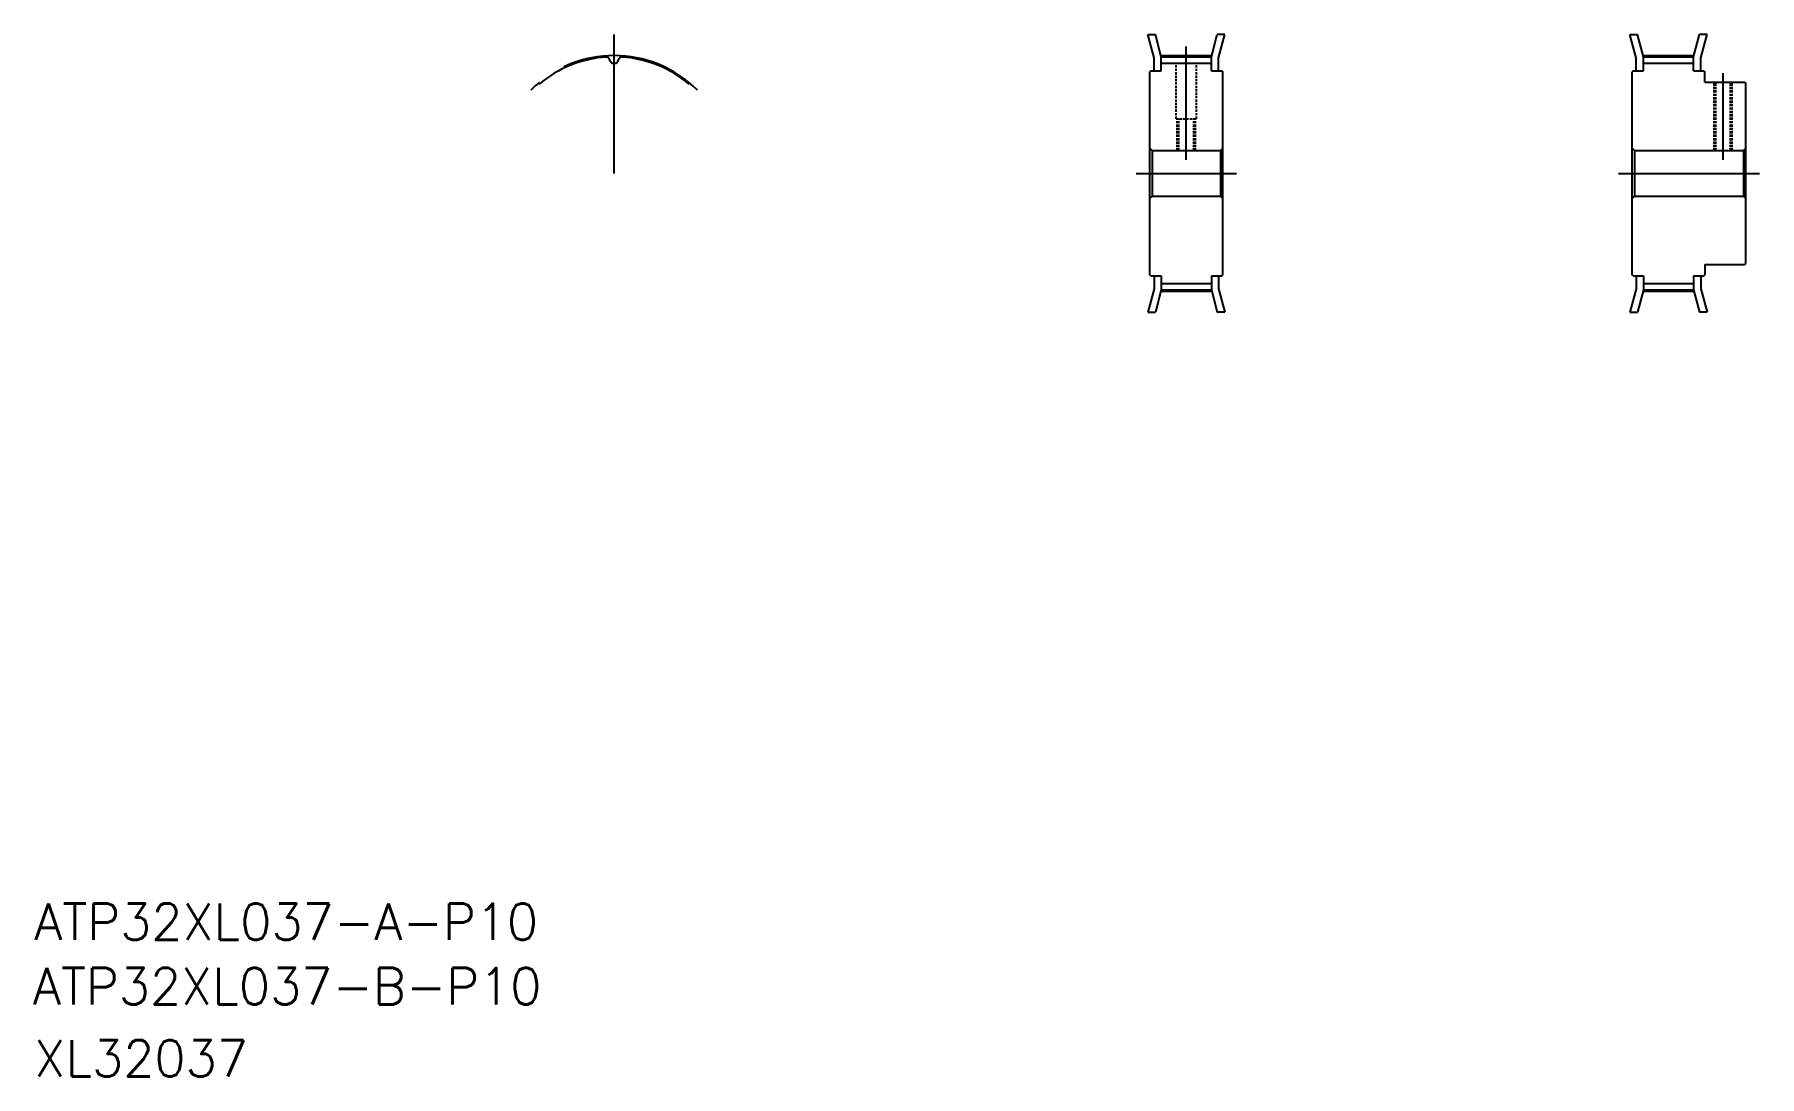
# Model space of a CAD drawing. Extents: x -52 to 327, y -90 to 139.
import ezdxf

# ---------------------------------------------------------------- set-up
doc = ezdxf.new("R2010")
doc.units = 0
doc.linetypes.add('CENTER', pattern=[50.8, 31.75, -6.35, 6.35, -6.35])
doc.linetypes.add('DASHED', pattern=[0.75, 0.5, -0.25])
doc.layers.get('0').update_dxf_attribs({"linetype": 'CONTINUOUS'})
doc.layers.add('CENTER', color=1, linetype='CENTER')
doc.styles.get("Standard").update_dxf_attribs({"font": 'txt', "bigfont": 'BIGFONT'})

msp = doc.modelspace()

# ---------------------------------------------------------------- linework, layer by layer
at = {"color": 7, "linetype": 'CONTINUOUS'}
for p, q in [((192.72, 138.69), (194.37, 138.69)), ((194.08, 133.6), (192.72, 138.69)), ((195.68, 133.81), (194.37, 138.69)), ((206.68, 133.81), (207.99, 138.69)), ((209.65, 138.69), (207.99, 138.69)), ((208.28, 133.6), (209.65, 138.69)), ((298.69, 138.69), (300.35, 138.69)), ((300.06, 133.6), (298.69, 138.69)), ((301.66, 133.81), (300.35, 138.69)), ((312.66, 133.81), (313.97, 138.69)), ((315.62, 138.69), (313.97, 138.69)), ((314.26, 133.6), (315.62, 138.69)), ((74.62, 132.76), (74.32, 133.4)), ((76.22, 132.76), (76.52, 133.4)), ((194.08, 130.69), (194.08, 133.6)), ((195.68, 130.69), (195.68, 133.81)), ((195.68, 133.81), (206.68, 133.81)), ((206.68, 130.69), (206.68, 133.81)), ((208.28, 130.69), (208.28, 133.6)), ((300.06, 130.69), (300.06, 133.6)), ((301.66, 130.69), (301.66, 133.81)), ((301.66, 133.81), (312.66, 133.81)), ((312.66, 130.69), (312.66, 133.81)), ((314.26, 130.69), (314.26, 133.6)), ((193.38, 130.69), (193.18, 130.49)), ((193.18, 85.89), (193.18, 130.49)), ((193.38, 130.69), (195.68, 130.69)), ((195.68, 132.41), (206.68, 132.41)), ((206.68, 130.69), (208.98, 130.69)), ((208.98, 130.69), (209.18, 130.49)), ((209.18, 85.89), (209.18, 130.49)), ((299.36, 130.69), (299.16, 130.49)), ((299.16, 85.89), (299.16, 130.49)), ((299.36, 130.69), (301.66, 130.69)), ((301.66, 132.41), (312.66, 132.41)), ((312.66, 130.69), (314.96, 130.69)), ((314.96, 130.69), (315.16, 130.49)), ((315.16, 128.19), (315.16, 130.49)), ((315.16, 128.19), (323.96, 128.19)), ((323.96, 128.19), (324.16, 127.99)), ((324.16, 88.39), (324.16, 127.99)), ((193.18, 113.69), (193.68, 113.19)), ((193.68, 113.19), (208.68, 113.19)), ((193.68, 113.19), (193.68, 103.19)), ((208.68, 113.19), (209.18, 113.69)), ((208.68, 113.19), (208.68, 103.19)), ((299.16, 113.69), (299.66, 113.19)), ((299.66, 113.19), (323.66, 113.19)), ((299.66, 113.19), (299.66, 103.19)), ((323.66, 113.19), (324.16, 113.69)), ((323.66, 113.19), (323.66, 103.19)), ((193.68, 103.19), (193.18, 102.69)), ((193.68, 103.19), (208.68, 103.19)), ((208.68, 103.19), (209.18, 102.69)), ((299.66, 103.19), (299.16, 102.69)), ((299.66, 103.19), (323.66, 103.19)), ((323.66, 103.19), (324.16, 102.69)), ((315.16, 88.19), (323.96, 88.19)), ((315.16, 88.19), (315.16, 85.89)), ((323.96, 88.19), (324.16, 88.39)), ((193.38, 85.69), (193.18, 85.89)), ((193.38, 85.69), (195.68, 85.69)), ((194.08, 85.69), (194.08, 82.78)), ((195.68, 85.69), (195.68, 82.57)), ((195.68, 83.97), (206.68, 83.97)), ((206.68, 85.69), (206.68, 82.57)), ((206.68, 85.69), (208.98, 85.69)), ((208.28, 85.69), (208.28, 82.78)), ((208.98, 85.69), (209.18, 85.89)), ((299.36, 85.69), (299.16, 85.89)), ((299.36, 85.69), (301.66, 85.69)), ((300.06, 85.69), (300.06, 82.78)), ((301.66, 85.69), (301.66, 82.57)), ((301.66, 83.97), (312.66, 83.97)), ((312.66, 85.69), (314.96, 85.69)), ((312.66, 85.69), (312.66, 82.57)), ((314.26, 85.69), (314.26, 82.78)), ((314.96, 85.69), (315.16, 85.89)), ((194.08, 82.78), (192.72, 77.69)), ((195.68, 82.57), (194.37, 77.69)), ((195.68, 82.57), (206.68, 82.57)), ((206.68, 82.57), (207.99, 77.69)), ((208.28, 82.78), (209.65, 77.69)), ((300.06, 82.78), (298.69, 77.69)), ((301.66, 82.57), (300.35, 77.69)), ((301.66, 82.57), (312.66, 82.57)), ((312.66, 82.57), (313.97, 77.69)), ((314.26, 82.78), (315.62, 77.69)), ((192.72, 77.69), (194.37, 77.69)), ((209.65, 77.69), (207.99, 77.69)), ((298.69, 77.69), (300.35, 77.69)), ((315.62, 77.69), (313.97, 77.69))]:
    msp.add_line(p, q, dxfattribs=at)
at = {"color": 3, "linetype": 'DASHED'}
for p, q in [((198.93, 120.19), (198.93, 132.41)), ((203.43, 120.19), (203.43, 132.41)), ((317.16, 113.19), (317.16, 128.19)), ((317.54, 113.19), (317.54, 128.19)), ((320.78, 113.19), (320.78, 128.19)), ((321.16, 113.19), (321.16, 128.19)), ((198.93, 120.19), (203.43, 120.19)), ((199.18, 113.19), (199.18, 120.19)), ((199.56, 113.19), (199.56, 120.19)), ((202.8, 113.19), (202.8, 120.19)), ((203.18, 113.19), (203.18, 120.19))]:
    msp.add_line(p, q, dxfattribs=at)
at = {"color": 7, "linetype": 'CONTINUOUS'}
for centre, radius, start, end in [((75.42, 108.19), 25.62, 93.7937, 130), ((73.76, 133.14), 0.61, 25, 93.7937), ((75.17, 133.02), 0.61, 205, 270.5762), ((75.67, 133.02), 0.61, 269.4238, 335), ((77.07, 133.14), 0.61, 86.2063, 155), ((75.42, 108.19), 25.62, 50, 86.2063), ((75.42, 108.19), 24.22, 89.4238, 90.5762)]:
    msp.add_arc(centre, radius, start, end, dxfattribs=at)
at = {"layer": 'CENTER', "color": 1, "linetype": 'CENTER'}
for p, q in [((75.42, 108.19), (75.42, 138.7)), ((195.68, 134.06), (206.68, 134.06)), ((201.18, 111.19), (201.18, 136.06)), ((301.66, 134.06), (312.66, 134.06)), ((319.16, 111.19), (319.16, 130.19)), ((190.18, 108.19), (212.18, 108.19)), ((296.16, 108.19), (327.16, 108.19)), ((195.68, 82.32), (206.68, 82.32)), ((301.66, 82.32), (312.66, 82.32))]:
    msp.add_line(p, q, dxfattribs=at)
msp.add_arc((75.42, 108.19), 25.87, 45, 135, dxfattribs=at)

# ---------------------------------------------------------------- texts
at = {"color": 7, "linetype": 'CONTINUOUS'}
for s, p in [('ATP32XL037-A-P10', (-52.02, -60.3)), ('ATP32XL037-B-P10', (-52.32, -74.45)), ('XL32037', (-52.02, -90.3))]:
    msp.add_text(s, height=8, dxfattribs=at).set_placement(p)

doc.saveas('drawing.dxf')
